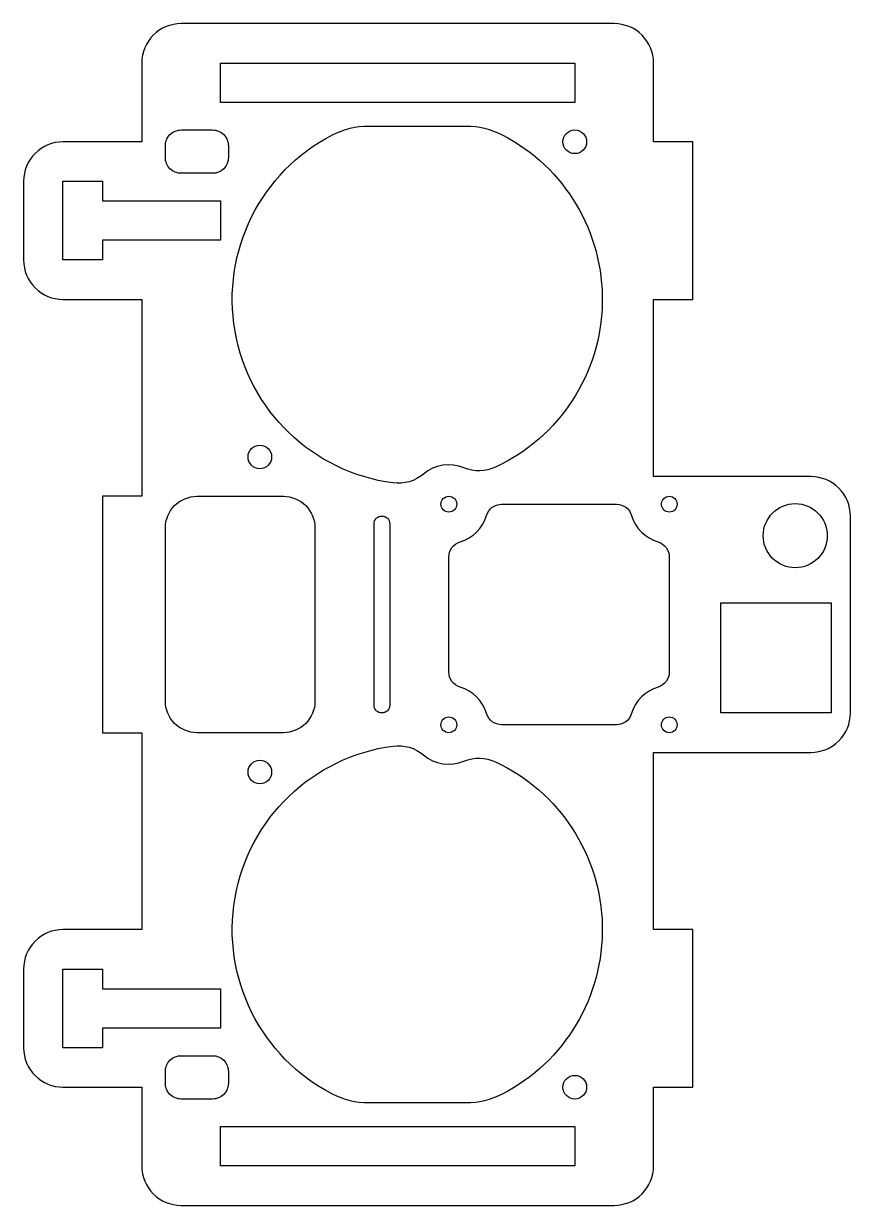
# Model space of a CAD drawing. Header units: millimetres. Extents: x -20 to 85, y 0 to 150.
import ezdxf

# ---------------------------------------------------------------- set-up
doc = ezdxf.new("R2010")
doc.units = ezdxf.units.MM

msp = doc.modelspace()

# ---------------------------------------------------------------- linework, layer by layer
for points in [[(-15, 35, 0.414214), (-20, 30), (-20, 20, 0.414214), (-15, 15), (-5, 15), (-5, 5, 0.414214), (0, 0), (55, 0, 0.414214), (60, 5), (60, 15), (65, 15), (65, 35), (60, 35), (60, 57.5), (80, 57.5, 0.414214), (85, 62.5), (85, 87.5, 0.414214), (80, 92.5), (60, 92.5), (60, 115), (65, 115), (65, 135), (60, 135), (60, 145, 0.414214), (55, 150), (0, 150, 0.414214), (-5, 145), (-5, 135), (-15, 135, 0.414214), (-20, 130), (-20, 120, 0.414214), (-15, 115), (-10, 115), (-5, 115), (-5, 90), (-10, 90), (-10, 60), (-5, 60), (-5, 35), (-10, 35)], [(39.94, 93.71, -0.210486), (35.91, 93.62, 0.279743), (30.79, 92.83, -0.210486), (26.92, 91.7, -0.734516), (19.23, 135.89, -0.119535), (23.82, 137), (36.18, 137, -0.119535), (40.77, 135.89, -0.623046)], [(-2, 134.5, -0.414214), (0, 136.5), (4, 136.5, -0.414214), (6, 134.5), (6, 133, -0.414214), (4, 131), (0, 131, -0.414214), (-2, 133)], [(2, 60, -0.414214), (-2, 64), (-2, 86, -0.414214), (2, 90), (13, 90, -0.414214), (17, 86), (17, 64, -0.414214), (13, 60)], [(55.29, 61), (40.71, 61, -0.331679), (38.79, 62.43, 0.253025), (35.43, 65.79, -0.331679), (34, 67.71), (34, 82.29, -0.331679), (35.43, 84.21, 0.253025), (38.79, 87.57, -0.331679), (40.71, 89), (55.29, 89, -0.331679), (57.21, 87.57, 0.253025), (60.57, 84.21, -0.331679), (62, 82.29), (62, 67.71, -0.331679), (60.57, 65.79, 0.253025), (57.21, 62.43, -0.331679)], [(24.5, 86.5, -1), (26.5, 86.5), (26.5, 63.5, -1), (24.5, 63.5)], [(26.92, 58.3, -0.210486), (30.79, 57.17, 0.279743), (35.91, 56.38, -0.210486), (39.94, 56.29, -0.623046), (40.77, 14.11, -0.119535), (36.18, 13), (23.82, 13, -0.119535), (19.23, 14.11, -0.734516)], [(-2, 17, -0.414214), (0, 19), (4, 19, -0.414214), (6, 17), (6, 15.5, -0.414214), (4, 13.5), (0, 13.5, -0.414214), (-2, 15.5)]]:
    msp.add_lwpolyline(points, format="xyb", close=True)
for points in [[(5, 145), (50, 145), (50, 140), (5, 140)], [(-10, 122.5), (-10, 120), (-15, 120), (-15, 130), (-10, 130), (-10, 127.5), (5, 127.5), (5, 122.5)], [(68.56, 76.5), (82.56, 76.5), (82.56, 62.5), (68.56, 62.5)], [(5, 27.5), (5, 22.5), (-10, 22.5), (-10, 20), (-15, 20), (-15, 30), (-10, 30), (-10, 27.5)], [(50, 5), (5, 5), (5, 10), (50, 10)]]:
    msp.add_lwpolyline(points, close=True)
for centre, radius in [((50, 135), 1.5), ((10, 95), 1.5), ((34, 89), 1), ((62, 89), 1), ((78, 85), 4.07), ((34, 61), 1), ((62, 61), 1), ((10, 55), 1.5), ((50, 15), 1.5)]:
    msp.add_circle(centre, radius)

doc.saveas('drawing.dxf')
